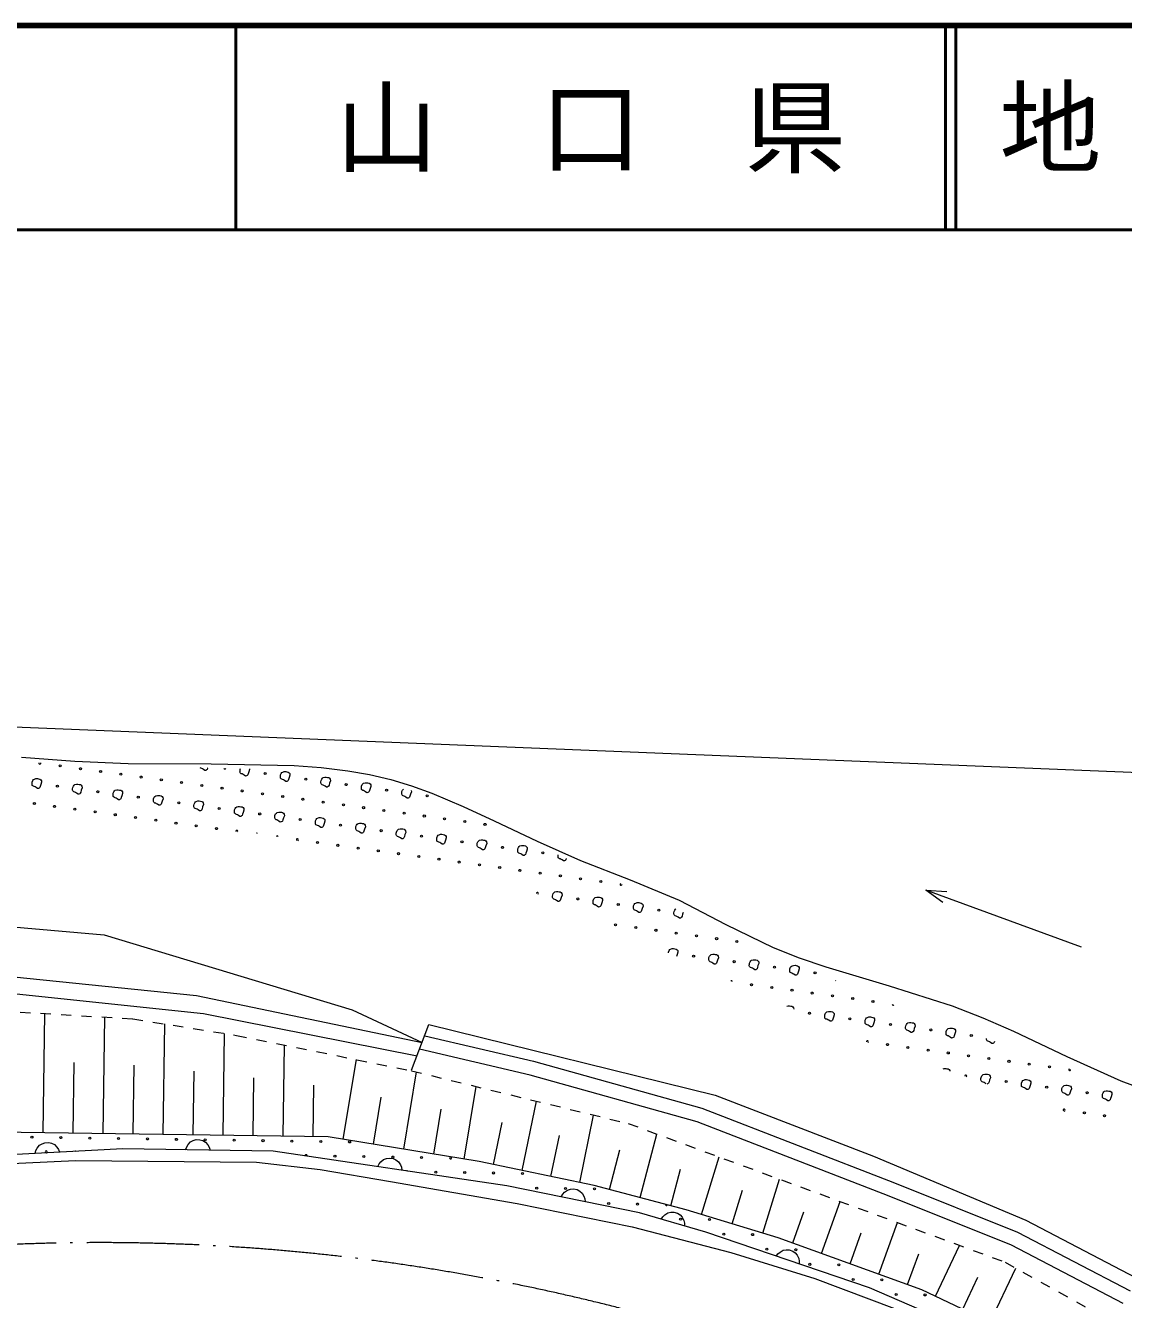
# Model space of a CAD drawing. Units: millimetres, scale not verified. Extents: x 40000 to 680000, y 20000 to 380000.
# Drawn here: x 322692 to 376460, y 317609 to 380000 of the extents above; entities that cross this region are included whole.
import ezdxf
from ezdxf.enums import TextEntityAlignment as Align

# ---------------------------------------------------------------- set-up
doc = ezdxf.new("R2010")
doc.units = ezdxf.units.MM
doc.header["$LTSCALE"] = 1000
doc.linetypes.add('USER1', pattern=[1, 0.5, -0.5])
doc.linetypes.add('USER4', pattern=[7.000001, 5.508197, -0.688525, 0.114754, -0.688525])
for name, color, linetype, lineweight in [('M-TTL', 2, 'Continuous', 140), ('M-TTL-LINE', 7, 'Continuous', 50), ('S-BGD', 1, 'Continuous', 13), ('S-BGD-HTXT', 6, 'Continuous', 13), ('S-BMK', 3, 'USER4', 13)]:
    doc.layers.add(name, color=color, linetype=linetype, lineweight=lineweight)
doc.layers.add('M-TTL-TXT', color=7, linetype='Continuous')
doc.styles.add('ＭＳ ゴシック', font='')
doc.styles.get('ＭＳ ゴシック').set_extended_font_data('MS Gothic')

msp = doc.modelspace()

# ---------------------------------------------------------------- linework, layer by layer
at = {"layer": 'M-TTL'}
msp.add_line((680000, 380000), (40000, 380000), dxfattribs=at)
at = {"layer": 'M-TTL-LINE'}
for p, q in [((333000, 380000), (333000, 370000)), ((367750, 380000), (367750, 370000)), ((368250, 380000), (368250, 370000)), ((40000, 370000), (680000, 370000))]:
    msp.add_line(p, q, dxfattribs=at)
at = {"layer": 'S-BGD'}
for p, q in [((374398, 334869), (366772, 337660)), ((306322, 337239), (326542, 335469)), ((326542, 335469), (338684, 331803)), ((320362, 333598), (331073, 332502)), ((362365, 333214), (362349, 333225)), ((321143, 332688), (331409, 331608)), ((331073, 332502), (342116, 330197)), ((323557, 325780), (323640, 331612)), ((326495, 325738), (326577, 331436)), ((331409, 331608), (341866, 329536)), ((338684, 331803), (342116, 330197)), ((329434, 325696), (329511, 331104)), ((341601, 328839), (342450, 331074)), ((342450, 331074), (356456, 327620)), ((332373, 325654), (332444, 330636)), ((335311, 325612), (335375, 330068)), ((342240, 330523), (347571, 329277)), ((369752, 330370), (369752, 330384)), ((347398, 328598), (341990, 329863)), ((325026, 325759), (325075, 329218)), ((327965, 325717), (328013, 329089)), ((338255, 325459), (338898, 329355)), ((347571, 329277), (355809, 326983)), ((330903, 325675), (330948, 328792)), ((333842, 325633), (333882, 328472)), ((341213, 324970), (341837, 328751)), ((355587, 326318), (347398, 328598)), ((336780, 325592), (336816, 328100)), ((344171, 324482), (344758, 328040)), ((356456, 327620), (364214, 324634)), ((339734, 325215), (340114, 327521)), ((347018, 323925), (347719, 327320)), ((355809, 326983), (365242, 323316)), ((342692, 324726), (343055, 326928)), ((349829, 323344), (350510, 326641)), ((364985, 322665), (355587, 326318)), ((337515, 325581), (319884, 325832)), ((345613, 324215), (346040, 326281)), ((352788, 322602), (353611, 325711)), ((344910, 324360), (337515, 325581)), ((348424, 323634), (348838, 325642)), ((327454, 324990), (320074, 324596)), ((334815, 324881), (327454, 324990)), ((346257, 323177), (334815, 324881)), ((351284, 323000), (351799, 324946)), ((355797, 321776), (356653, 324592)), ((364214, 324634), (371678, 321491)), ((319942, 324162), (325140, 324416)), ((325140, 324416), (334012, 324335)), ((334012, 324335), (337127, 323973)), ((337127, 323973), (340574, 323396)), ((350532, 323199), (344910, 324360)), ((354293, 322204), (354764, 323984)), ((340574, 323396), (346772, 322309)), ((355045, 322005), (350532, 323199)), ((358804, 320861), (359608, 323505)), ((365242, 323316), (371261, 320901)), ((352765, 321855), (346257, 323177)), ((357300, 321319), (357799, 322956)), ((370968, 320264), (364985, 322665)), ((346772, 322309), (352406, 321167)), ((359556, 320633), (355045, 322005)), ((361664, 319868), (362586, 322410)), ((356010, 320900), (352765, 321855)), ((360259, 320378), (360813, 321907)), ((364476, 318849), (365392, 321377)), ((371678, 321491), (377415, 318493)), ((352406, 321167), (357239, 319912)), ((364020, 318176), (356010, 320900)), ((363070, 319358), (363621, 320879)), ((371261, 320901), (376783, 318034)), ((366584, 318084), (359556, 320633)), ((367254, 317768), (368432, 320259)), ((376446, 317420), (370968, 320264)), ((357239, 319912), (361346, 318632)), ((365881, 318339), (366430, 319852)), ((369933, 316501), (371184, 319147)), ((361346, 318632), (366640, 316646)), ((368593, 317134), (369334, 318701)), ((370808, 315253), (364020, 318176)), ((370602, 316184), (366584, 318084))]:
    msp.add_line(p, q, dxfattribs=at)
at = {"layer": 'S-BGD', "linetype": 'USER1'}
for p, q in [((320441, 331804), (327946, 331353)), ((327946, 331353), (333030, 330543)), ((333030, 330543), (341596, 328809)), ((341596, 328809), (352200, 326230)), ((352200, 326230), (370657, 319441)), ((370657, 319441), (380859, 313747))]:
    msp.add_line(p, q, dxfattribs=at)
at = {"layer": 'S-BGD'}
for points in [[(322499, 344161), (325102, 343977), (327718, 343852), (331778, 343834), (335856, 343754), (337169, 343655), (338483, 343496), (339537, 343312), (340575, 343070), (341587, 342768), (342590, 342405), (344122, 341760), (345639, 341055), (347741, 340053), (349864, 339107), (352297, 338165), (354703, 337167), (356987, 335976), (359297, 334841), (360572, 334343), (361879, 333898), (364982, 332970), (368064, 331985), (369569, 331402), (371065, 330757), (373683, 329506), (376321, 328312), (377596, 327844)], [(331618, 343646), (331611, 343622), (331592, 343569), (331564, 343543), (331528, 343522), (331481, 343519), (331415, 343567), (331364, 343598), (331323, 343619), (331280, 343632), (331251, 343654)], [(333659, 343596), (333663, 343557), (333622, 343446), (333593, 343350), (333574, 343296), (333545, 343270), (333509, 343249), (333462, 343246), (333396, 343295), (333346, 343326), (333304, 343346), (333261, 343359), (333226, 343387), (333206, 343407), (333196, 343440), (333197, 343475)], [(333197, 343475), (333197, 343511), (333202, 343570), (333219, 343607)], [(341122, 342384), (341123, 342421), (341127, 342479), (341159, 342551), (341195, 342595), (341204, 342602)], [(341582, 342530), (341588, 342467), (341547, 342355), (341518, 342260), (341499, 342206), (341470, 342180), (341434, 342159), (341388, 342156), (341321, 342205), (341271, 342236), (341229, 342256), (341186, 342269), (341151, 342297), (341131, 342316), (341122, 342350), (341122, 342384)], [(349176, 339205), (349171, 339188), (349152, 339134), (349123, 339108), (349087, 339087), (349040, 339084), (348974, 339133), (348924, 339164), (348882, 339184), (348839, 339197), (348804, 339225), (348784, 339245), (348774, 339278), (348775, 339313)], [(348775, 339313), (348775, 339349), (348778, 339388)], [(367612, 337046), (366772, 337660), (367809, 337584)], [(354446, 336514), (354447, 336550), (354451, 336608), (354483, 336680), (354519, 336724), (354535, 336736)], [(354902, 336567), (354871, 336485), (354842, 336389), (354823, 336335), (354795, 336309), (354759, 336288), (354712, 336285), (354645, 336334), (354595, 336365), (354553, 336385), (354511, 336398), (354475, 336426), (354456, 336445), (354446, 336479), (354446, 336514)], [(354176, 334587), (354179, 334627), (354211, 334699), (354246, 334743), (354284, 334771), (354361, 334792), (354430, 334792), (354490, 334781), (354553, 334770), (354597, 334739), (354632, 334693), (354640, 334615), (354599, 334503), (354570, 334409)], [(359971, 331976), (360032, 331993), (360101, 331993), (360161, 331982), (360225, 331971), (360269, 331940), (360303, 331894), (360311, 331824)], [(370146, 330240), (370129, 330192), (370100, 330165), (370064, 330144), (370017, 330142), (369951, 330190), (369901, 330221), (369859, 330241), (369816, 330254), (369781, 330282), (369761, 330302), (369751, 330336), (369752, 330370)], [(367634, 328907), (367685, 328921), (367754, 328922), (367814, 328911), (367878, 328899), (367921, 328868), (367956, 328822), (367959, 328794)], [(369479, 328389), (369480, 328425), (369484, 328484), (369516, 328555), (369552, 328599), (369590, 328628), (369667, 328649), (369735, 328649), (369795, 328638), (369859, 328627), (369903, 328596), (369938, 328550), (369945, 328471), (369904, 328360), (369875, 328264), (369856, 328210), (369827, 328184), (369792, 328163), (369765, 328162)], [(369723, 328176), (369678, 328209), (369628, 328240), (369586, 328260), (369543, 328273), (369508, 328301), (369488, 328321), (369479, 328354), (369479, 328389)], [(323165, 324761), (323205, 324901), (323271, 325022), (323378, 325160), (323506, 325239), (323644, 325288), (323830, 325298), (323973, 325264), (324109, 325199), (324233, 325073), (324311, 324960), (324363, 324825)], [(330535, 324944), (330585, 325082), (330659, 325198), (330775, 325328), (330908, 325398), (331049, 325438), (331235, 325435), (331376, 325391), (331506, 325317), (331621, 325183), (331692, 325065), (331735, 324927)], [(339943, 324117), (340010, 324247), (340099, 324352), (340231, 324466), (340372, 324517), (340518, 324538), (340702, 324511), (340835, 324448), (340955, 324358), (341051, 324210), (341105, 324084), (341129, 323941)], [(348923, 322636), (348997, 322761), (349091, 322862), (349229, 322968), (349373, 323013), (349520, 323026), (349702, 322989), (349832, 322920), (349947, 322823), (350035, 322670), (350082, 322541), (350099, 322397)], [(353812, 321547), (353897, 321666), (353999, 321758), (354146, 321852), (354293, 321884), (354440, 321884), (354618, 321832), (354742, 321752), (354848, 321645), (354923, 321486), (354959, 321353), (354963, 321208)], [(359447, 319731), (359537, 319846), (359643, 319934), (359793, 320022), (359942, 320048), (360089, 320042), (360265, 319982), (360385, 319897), (360486, 319786), (360555, 319624), (360585, 319490), (360583, 319345)]]:
    msp.add_lwpolyline(points, dxfattribs=at)
for points in [[(335178, 343202), (335179, 343239), (335183, 343297), (335215, 343368), (335251, 343413), (335289, 343441), (335365, 343462), (335434, 343462), (335494, 343451), (335558, 343440), (335602, 343409), (335636, 343363), (335644, 343284), (335603, 343173), (335574, 343077), (335555, 343024), (335526, 342997), (335490, 342976), (335444, 342974), (335377, 343022), (335327, 343053), (335285, 343073), (335242, 343086), (335207, 343114), (335187, 343134), (335178, 343168)], [(337159, 342930), (337160, 342966), (337164, 343024), (337196, 343096), (337232, 343140), (337270, 343169), (337347, 343189), (337416, 343190), (337476, 343179), (337539, 343167), (337583, 343136), (337618, 343091), (337626, 343012), (337585, 342901), (337555, 342805), (337536, 342751), (337508, 342725), (337472, 342704), (337425, 342701), (337359, 342750), (337308, 342781), (337267, 342801), (337224, 342814), (337188, 342842), (337169, 342861), (337159, 342895)], [(323017, 342856), (323018, 342893), (323022, 342951), (323055, 343023), (323090, 343067), (323128, 343096), (323205, 343116), (323274, 343117), (323334, 343106), (323397, 343094), (323441, 343063), (323476, 343017), (323484, 342939), (323443, 342827), (323413, 342732), (323394, 342678), (323366, 342652), (323330, 342631), (323283, 342628), (323217, 342677), (323166, 342708), (323125, 342728), (323082, 342741), (323046, 342769), (323027, 342788), (323017, 342822)], [(324999, 342584), (324999, 342620), (325004, 342679), (325036, 342750), (325071, 342794), (325109, 342823), (325186, 342844), (325255, 342844), (325315, 342833), (325379, 342822), (325422, 342791), (325457, 342745), (325465, 342666), (325424, 342555), (325395, 342459), (325376, 342405), (325347, 342379), (325311, 342358), (325264, 342356), (325198, 342404), (325148, 342435), (325106, 342455), (325063, 342468), (325028, 342496), (325008, 342516), (324998, 342549)], [(326980, 342311), (326981, 342348), (326985, 342406), (327017, 342477), (327053, 342522), (327091, 342550), (327167, 342571), (327236, 342571), (327296, 342560), (327360, 342549), (327404, 342518), (327439, 342472), (327446, 342393), (327405, 342282), (327376, 342186), (327357, 342133), (327328, 342106), (327293, 342085), (327246, 342083), (327179, 342131), (327129, 342162), (327087, 342182), (327044, 342195), (327009, 342223), (326989, 342243), (326980, 342277)], [(339141, 342657), (339141, 342694), (339146, 342752), (339178, 342823), (339213, 342867), (339251, 342896), (339328, 342917), (339397, 342917), (339457, 342906), (339520, 342895), (339564, 342864), (339599, 342818), (339607, 342739), (339566, 342628), (339537, 342532), (339518, 342479), (339489, 342452), (339453, 342431), (339406, 342429), (339340, 342477), (339290, 342508), (339248, 342528), (339205, 342541), (339170, 342569), (339150, 342589), (339140, 342622)], [(328961, 342039), (328962, 342075), (328966, 342133), (328999, 342205), (329034, 342249), (329072, 342278), (329149, 342298), (329218, 342299), (329278, 342288), (329341, 342276), (329385, 342245), (329420, 342200), (329428, 342121), (329387, 342010), (329357, 341914), (329338, 341860), (329310, 341834), (329274, 341813), (329227, 341810), (329161, 341859), (329110, 341890), (329069, 341910), (329026, 341923), (328990, 341951), (328971, 341971), (328961, 342004)], [(330943, 341766), (330943, 341803), (330948, 341861), (330980, 341932), (331015, 341976), (331053, 342005), (331130, 342026), (331199, 342026), (331259, 342015), (331323, 342004), (331366, 341973), (331401, 341927), (331409, 341848), (331368, 341737), (331339, 341641), (331320, 341588), (331291, 341561), (331255, 341540), (331208, 341538), (331142, 341586), (331092, 341617), (331050, 341637), (331007, 341650), (330972, 341678), (330952, 341698), (330942, 341731)], [(332924, 341494), (332925, 341530), (332929, 341588), (332961, 341660), (332997, 341704), (333035, 341733), (333112, 341753), (333180, 341754), (333240, 341743), (333304, 341731), (333348, 341700), (333383, 341654), (333390, 341576), (333349, 341464), (333320, 341369), (333301, 341315), (333272, 341289), (333237, 341268), (333190, 341265), (333123, 341314), (333073, 341345), (333031, 341365), (332988, 341378), (332953, 341406), (332933, 341425), (332924, 341459)], [(334905, 341221), (334906, 341257), (334910, 341316), (334943, 341387), (334978, 341431), (335016, 341460), (335093, 341481), (335162, 341481), (335222, 341470), (335285, 341459), (335329, 341428), (335364, 341382), (335372, 341303), (335331, 341192), (335301, 341096), (335282, 341042), (335254, 341016), (335218, 340995), (335171, 340993), (335105, 341041), (335054, 341072), (335013, 341092), (334970, 341105), (334934, 341133), (334915, 341153), (334905, 341186)], [(336887, 340948), (336887, 340985), (336892, 341043), (336924, 341115), (336959, 341159), (336997, 341187), (337074, 341208), (337143, 341208), (337203, 341197), (337267, 341186), (337310, 341155), (337345, 341109), (337353, 341031), (337312, 340919), (337283, 340823), (337264, 340770), (337235, 340743), (337199, 340722), (337152, 340720), (337086, 340768), (337036, 340799), (336994, 340819), (336951, 340832), (336916, 340860), (336896, 340880), (336886, 340914)], [(338868, 340676), (338869, 340712), (338873, 340771), (338905, 340842), (338941, 340886), (338979, 340915), (339056, 340935), (339124, 340936), (339184, 340925), (339248, 340913), (339292, 340882), (339327, 340837), (339334, 340758), (339293, 340647), (339264, 340551), (339245, 340497), (339216, 340471), (339181, 340450), (339134, 340447), (339067, 340496), (339017, 340527), (338975, 340547), (338932, 340560), (338897, 340588), (338877, 340608), (338868, 340641)], [(340849, 340403), (340850, 340440), (340854, 340498), (340887, 340569), (340922, 340614), (340960, 340642), (341037, 340663), (341106, 340663), (341166, 340652), (341229, 340641), (341273, 340610), (341308, 340564), (341316, 340485), (341275, 340374), (341245, 340278), (341226, 340225), (341198, 340198), (341162, 340177), (341115, 340175), (341049, 340223), (340998, 340254), (340957, 340274), (340914, 340287), (340878, 340315), (340859, 340335), (340849, 340368)], [(342831, 340131), (342831, 340167), (342836, 340225), (342868, 340297), (342903, 340341), (342941, 340370), (343018, 340390), (343087, 340391), (343147, 340380), (343211, 340368), (343254, 340337), (343289, 340291), (343297, 340213), (343256, 340102), (343227, 340006), (343208, 339952), (343179, 339926), (343143, 339905), (343096, 339902), (343030, 339951), (342980, 339982), (342938, 340002), (342895, 340015), (342860, 340043), (342840, 340062), (342830, 340096)], [(344812, 339858), (344813, 339894), (344817, 339953), (344849, 340024), (344885, 340068), (344923, 340097), (345000, 340118), (345068, 340118), (345128, 340107), (345192, 340096), (345236, 340065), (345271, 340019), (345278, 339940), (345237, 339829), (345208, 339733), (345189, 339679), (345160, 339653), (345125, 339632), (345078, 339630), (345011, 339678), (344961, 339709), (344919, 339729), (344876, 339742), (344841, 339770), (344821, 339790), (344812, 339823)], [(346793, 339585), (346794, 339622), (346798, 339680), (346831, 339752), (346866, 339796), (346904, 339824), (346981, 339845), (347050, 339845), (347110, 339835), (347173, 339823), (347217, 339792), (347252, 339746), (347260, 339668), (347219, 339556), (347189, 339460), (347170, 339407), (347142, 339380), (347106, 339359), (347059, 339357), (346993, 339405), (346942, 339436), (346901, 339456), (346858, 339469), (346822, 339498), (346803, 339517), (346793, 339551)], [(348502, 337331), (348503, 337368), (348507, 337426), (348539, 337498), (348575, 337542), (348613, 337571), (348690, 337591), (348758, 337592), (348818, 337581), (348882, 337569), (348926, 337538), (348961, 337492), (348969, 337414), (348927, 337302), (348898, 337206), (348879, 337153), (348851, 337126), (348815, 337106), (348768, 337103), (348701, 337151), (348651, 337182), (348609, 337203), (348567, 337216), (348531, 337244), (348512, 337263), (348502, 337297)], [(350484, 337059), (350484, 337095), (350489, 337154), (350521, 337225), (350556, 337269), (350594, 337298), (350671, 337319), (350740, 337319), (350800, 337308), (350863, 337297), (350907, 337266), (350942, 337220), (350950, 337141), (350909, 337030), (350879, 336934), (350860, 336880), (350832, 336854), (350796, 336833), (350749, 336830), (350683, 336879), (350633, 336910), (350591, 336930), (350548, 336943), (350512, 336971), (350493, 336991), (350483, 337024)], [(352465, 336786), (352465, 336823), (352470, 336881), (352502, 336952), (352538, 336997), (352575, 337025), (352652, 337046), (352721, 337046), (352781, 337035), (352845, 337024), (352889, 336993), (352923, 336947), (352931, 336868), (352890, 336757), (352861, 336661), (352842, 336608), (352813, 336581), (352777, 336560), (352731, 336558), (352664, 336606), (352614, 336637), (352572, 336657), (352529, 336670), (352494, 336698), (352474, 336718), (352465, 336752)], [(356155, 334260), (356156, 334296), (356160, 334355), (356192, 334426), (356228, 334470), (356265, 334499), (356342, 334519), (356411, 334520), (356471, 334509), (356535, 334497), (356579, 334466), (356613, 334421), (356621, 334342), (356580, 334231), (356551, 334135), (356532, 334081), (356503, 334055), (356467, 334034), (356421, 334031), (356354, 334080), (356304, 334111), (356262, 334131), (356219, 334144), (356184, 334172), (356164, 334192), (356155, 334225)], [(358136, 333987), (358137, 334024), (358141, 334082), (358173, 334153), (358209, 334198), (358247, 334226), (358324, 334247), (358392, 334247), (358452, 334236), (358516, 334225), (358560, 334194), (358595, 334148), (358603, 334069), (358561, 333958), (358532, 333862), (358513, 333809), (358485, 333782), (358449, 333761), (358402, 333759), (358335, 333807), (358285, 333838), (358243, 333858), (358201, 333871), (358165, 333899), (358146, 333919), (358136, 333952)], [(360118, 333715), (360118, 333751), (360123, 333809), (360155, 333881), (360190, 333925), (360228, 333954), (360305, 333974), (360374, 333975), (360434, 333964), (360497, 333952), (360541, 333921), (360576, 333875), (360584, 333797), (360543, 333686), (360514, 333590), (360495, 333536), (360466, 333510), (360430, 333489), (360383, 333486), (360317, 333535), (360267, 333566), (360225, 333586), (360182, 333599), (360147, 333627), (360127, 333646), (360117, 333680)], [(361826, 331461), (361827, 331497), (361831, 331555), (361864, 331627), (361899, 331671), (361937, 331700), (362014, 331720), (362083, 331721), (362143, 331710), (362206, 331698), (362250, 331667), (362285, 331622), (362293, 331543), (362252, 331432), (362222, 331336), (362203, 331282), (362175, 331256), (362139, 331235), (362092, 331232), (362026, 331281), (361975, 331312), (361934, 331332), (361891, 331345), (361855, 331373), (361836, 331392), (361826, 331426)], [(363808, 331188), (363808, 331225), (363813, 331283), (363845, 331354), (363880, 331398), (363918, 331427), (363995, 331448), (364064, 331448), (364124, 331437), (364187, 331426), (364231, 331395), (364266, 331349), (364274, 331270), (364233, 331159), (364204, 331063), (364185, 331009), (364156, 330983), (364120, 330962), (364073, 330960), (364007, 331008), (363957, 331039), (363915, 331059), (363872, 331072), (363837, 331100), (363817, 331120), (363807, 331153)], [(365789, 330915), (365790, 330952), (365794, 331010), (365826, 331082), (365862, 331126), (365900, 331155), (365976, 331175), (366045, 331176), (366105, 331165), (366169, 331153), (366213, 331122), (366247, 331076), (366255, 330998), (366214, 330886), (366185, 330790), (366166, 330737), (366137, 330710), (366101, 330690), (366055, 330687), (365988, 330735), (365938, 330766), (365896, 330786), (365853, 330800), (365818, 330828), (365798, 330847), (365789, 330881)], [(367770, 330643), (367771, 330679), (367775, 330738), (367808, 330809), (367843, 330853), (367881, 330882), (367958, 330903), (368027, 330903), (368087, 330892), (368150, 330881), (368194, 330850), (368229, 330804), (368237, 330725), (368196, 330614), (368166, 330518), (368147, 330464), (368119, 330438), (368083, 330417), (368036, 330414), (367970, 330463), (367919, 330494), (367878, 330514), (367835, 330527), (367799, 330555), (367780, 330575), (367770, 330608)], [(371460, 328116), (371461, 328153), (371465, 328211), (371498, 328283), (371533, 328327), (371571, 328355), (371648, 328376), (371717, 328376), (371777, 328365), (371840, 328354), (371884, 328323), (371919, 328277), (371927, 328198), (371886, 328087), (371856, 327991), (371837, 327938), (371809, 327911), (371773, 327890), (371726, 327888), (371660, 327936), (371609, 327967), (371568, 327987), (371525, 328000), (371489, 328028), (371470, 328048), (371460, 328082)], [(373442, 327844), (373442, 327880), (373447, 327939), (373479, 328010), (373514, 328054), (373552, 328083), (373629, 328103), (373698, 328104), (373758, 328093), (373822, 328081), (373865, 328050), (373900, 328005), (373908, 327926), (373867, 327815), (373838, 327719), (373819, 327665), (373790, 327639), (373754, 327618), (373707, 327615), (373641, 327664), (373591, 327695), (373549, 327715), (373506, 327728), (373471, 327756), (373451, 327776), (373441, 327809)], [(375423, 327571), (375424, 327608), (375428, 327666), (375460, 327737), (375496, 327782), (375534, 327810), (375611, 327831), (375679, 327831), (375739, 327820), (375803, 327809), (375847, 327778), (375882, 327732), (375889, 327653), (375848, 327542), (375819, 327446), (375800, 327393), (375771, 327366), (375736, 327345), (375689, 327343), (375622, 327391), (375572, 327422), (375530, 327442), (375487, 327455), (375452, 327483), (375432, 327503), (375423, 327536)]]:
    msp.add_lwpolyline(points, close=True, dxfattribs=at)
for centre in [(324390, 343740), (325381, 343604), (326372, 343468), (327362, 343331), (328353, 343195), (334433, 343368), (324254, 342750), (329344, 343059), (330334, 342923), (331325, 342786), (332316, 342650), (333306, 342514), (336415, 343095), (338396, 342823), (340377, 342550), (323127, 341895), (326235, 342477), (328217, 342205), (330198, 341932), (334297, 342377), (335288, 342241), (336278, 342105), (337269, 341969), (342359, 342278), (324118, 341759), (325108, 341623), (326099, 341486), (327090, 341350), (332179, 341659), (334161, 341387), (338260, 341832), (339250, 341696), (340241, 341560), (341232, 341423), (342222, 341287), (328080, 341214), (329071, 341078), (330062, 340941), (331052, 340805), (332043, 340669), (336142, 341114), (338123, 340842), (343213, 341151), (344204, 341014), (345194, 340878), (336996, 339987), (340105, 340569), (342086, 340296), (344067, 340024), (337987, 339851), (338978, 339715), (339968, 339578), (340959, 339442), (346049, 339751), (348030, 339479), (341950, 339306), (342940, 339169), (343931, 339033), (344922, 338897), (345912, 338761), (346903, 338624), (347894, 338488), (348884, 338352), (349875, 338215), (350866, 338079), (349739, 337225), (351720, 336952), (353701, 336679), (351584, 335961), (352574, 335825), (353565, 335689), (354556, 335553), (355546, 335416), (356537, 335280), (357528, 335144), (355410, 334426), (357391, 334153), (359373, 333880), (361354, 333608), (358246, 333026), (359237, 332890), (360227, 332753), (361218, 332617), (362209, 332481), (363199, 332345), (364190, 332208), (361082, 331626), (363063, 331354), (365044, 331081), (367026, 330809), (364908, 330091), (369007, 330536), (365899, 329954), (366889, 329818), (367880, 329682), (368871, 329545), (369861, 329409), (370852, 329273), (371843, 329137), (372833, 329000), (370716, 328282), (372697, 328010), (374678, 327737), (374542, 326746), (375533, 326610), (323010, 325557), (324424, 325536), (325838, 325515), (327252, 325493), (328666, 325472), (330081, 325451), (331495, 325430), (332909, 325409), (334323, 325388), (335737, 325367), (337151, 325346), (338565, 325325), (337847, 324628), (339261, 324607), (340675, 324586), (342089, 324565), (342786, 323847), (344200, 323826), (345614, 323805), (347028, 323784), (347725, 323066), (349139, 323045), (350553, 323024), (351249, 322306), (352663, 322285), (354774, 321547), (356188, 321526), (356884, 320808), (358298, 320787), (358995, 320069), (360409, 320048), (361105, 319331), (362519, 319309), (363216, 318592), (364630, 318571), (365326, 317853), (366740, 317832)]:
    msp.add_circle(centre, 49.8, dxfattribs=at)
for centre, start, end in [((323400, 343877), 166.01811, 8.47881), ((332452, 343641), 196.38672, 340.86026), ((333034, 340532), 338.5307, 192.3466), ((334024, 340396), 54.36467, 116.51262), ((335015, 340260), 13.38549, 143.56547), ((336006, 340123), 287.69354, 229.25742), ((347757, 337497), 315.00664, 176.49676), ((351856, 337943), 125.60134, 4.93327), ((357255, 333162), 19.21318, 112.29022), ((365181, 332072), 178.94535, 320.90728), ((363917, 330227), 320.37164, 181.04235), ((373824, 328864), 122.49014, 17.3625), ((368734, 328555), 302.75915, 198.65484), ((373551, 326883), 278.77698, 222.63701), ((323707, 324839), 281.98635, 264.13637), ((325121, 324818), 75.56602, 110.5567), ((336433, 324649), 340.55825, 182.50826), ((343503, 324544), 96.49225, 64.75473), ((341372, 323868), 37.52452, 125.54199), ((354077, 322264), 169.08559, 341.25573)]:
    msp.add_arc(centre, 49.8, start, end, dxfattribs=at)
at = {"layer": 'S-BGD-HTXT'}
msp.add_line((316598, 345886), (377237, 343417), dxfattribs=at)
at = {"layer": 'S-BMK'}
msp.add_arc((326359, 217965), 102429, 71.63049, 122.44415, dxfattribs=at)

# ---------------------------------------------------------------- texts
at = {"layer": 'M-TTL-TXT', "style": 'ＭＳ ゴシック'}
msp.add_text('山\u3000口\u3000県', height=3666, dxfattribs=at).set_placement((350375, 375000), align=Align.MIDDLE_CENTER)
msp.add_text('地 名', height=3666, dxfattribs=at).set_placement((370380, 375000), align=Align.MIDDLE_LEFT)

doc.saveas('drawing.dxf')
